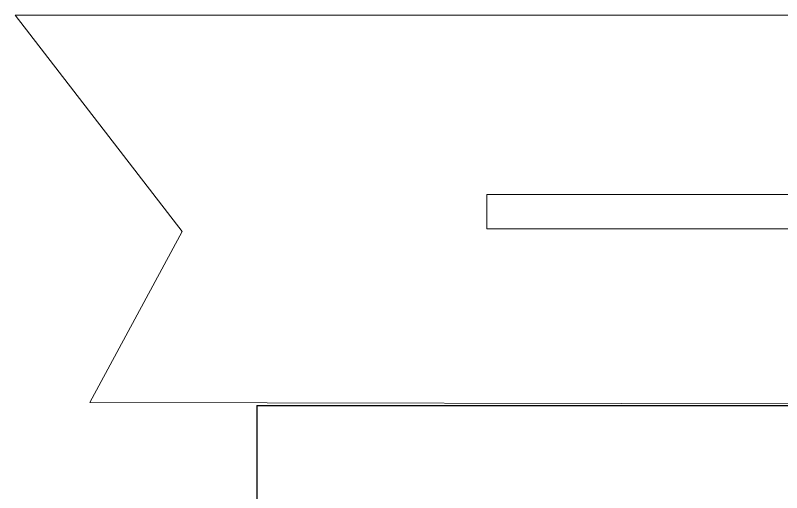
# Model space of a CAD drawing. Header units: inches. Extents: x 64086 to 138972, y -13497 to 16809.
# Drawn here: x 100028 to 100305.9, y -10299.2 to -10126 of the extents above; entities that cross this region are included whole.
import ezdxf

# ---------------------------------------------------------------- set-up
doc = ezdxf.new("R2010")
doc.units = ezdxf.units.IN
doc.header["$LTSCALE"] = 0.5
doc.header["$MEASUREMENT"] = 0
doc.layers.add('plant', color=70, linetype='Continuous', lineweight=5)
doc.layers.add('WALL', color=7, linetype='Continuous', lineweight=30)

msp = doc.modelspace()

# ---------------------------------------------------------------- linework, layer by layer
at = {"layer": 'plant'}
for p, q in [((100028, -10126), (100698.5, -10126)), ((100088.5, -10204.5), (100028, -10126)), ((100055, -10266.5), (100088.5, -10204.5)), ((100623.54, -10267.6), (100055, -10266.5))]:
    msp.add_line(p, q, dxfattribs=at)
msp.add_lwpolyline([(100199, -10191), (100325.5, -10191), (100325.5, -10203.5), (100199, -10203.5)], close=True, dxfattribs=at)
at = {"layer": 'WALL', "lineweight": 30, "ltscale": 15}
for q in [(100623.54, -10267.6), (100115.54, -11362.6)]:
    msp.add_line((100115.54, -10267.6), q, dxfattribs=at)

doc.saveas('drawing.dxf')
